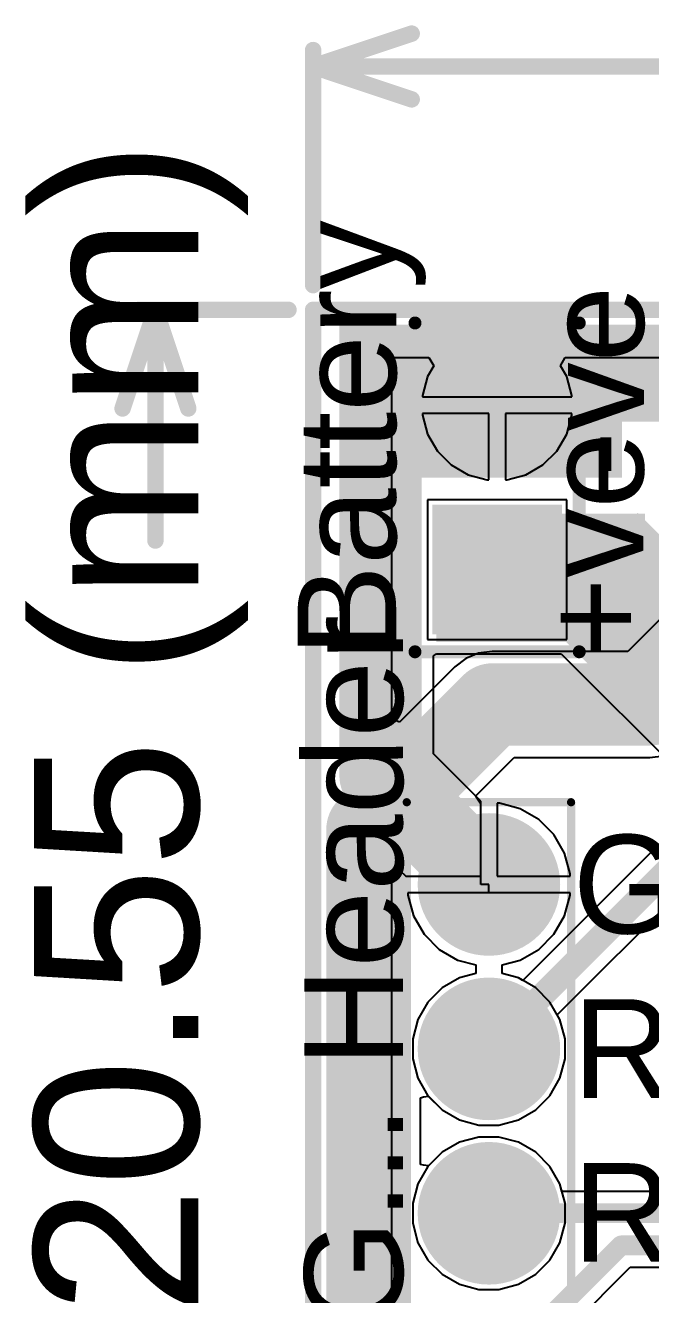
# Model space of a CAD drawing. Header units: millimetres. Extents: x -0.18 to 3.25, y -0.28 to 1.
# Drawn here: x -0.175 to 0.205, y 0.188 to 0.96 of the extents above; entities that cross this region are included whole.
import ezdxf

# ---------------------------------------------------------------- set-up
doc = ezdxf.new("R2010")
doc.units = ezdxf.units.MM
doc.header["$MEASUREMENT"] = 0
for name, color, linetype in [('BottomLayer', 5, 'Continuous'), ('BottomSolder', 6, 'Continuous'), ('Mechanical1', 6, 'Continuous'), ('Mechanical2', 216, 'Continuous'), ('MultiLayer', 9, 'Continuous'), ('PadHoleLayer', 156, 'Continuous'), ('TopLayer', 1, 'Continuous'), ('TopOverlay', 2, 'Continuous'), ('TopSolder', 216, 'Continuous')]:
    doc.layers.add(name, color=color, linetype=linetype)
doc.styles.add('Arial', font='arial.ttf', dxfattribs={"height": 0.2})

# ---------------------------------------------------------------- blocks, each defined once
blk = doc.blocks.new('HDR1X5_1')
at = {"layer": 'BottomLayer'}
blk.add_hatch(color=5, dxfattribs=at).paths.add_polyline_path([(-0.23937, 0.03937), (-0.16063, 0.03937), (-0.16063, -0.03937), (-0.23937, -0.03937)])
h = blk.add_hatch(color=5, dxfattribs=at)
edge = h.paths.add_edge_path()
edge.add_arc((-0.1, 0), 0.03937, 0, 360)
h = blk.add_hatch(color=5, dxfattribs=at)
edge = h.paths.add_edge_path()
edge.add_arc((0, 0), 0.03937, 0, 360)
h = blk.add_hatch(color=5, dxfattribs=at)
edge = h.paths.add_edge_path()
edge.add_arc((0.1, 0), 0.03937, 0, 360)
h = blk.add_hatch(color=5, dxfattribs=at)
edge = h.paths.add_edge_path()
edge.add_arc((0.2, 0), 0.03937, 0, 360)
at = {"layer": 'BottomSolder'}
blk.add_hatch(color=6, dxfattribs=at).paths.add_polyline_path([(-0.24337, 0.04337), (-0.15663, 0.04337), (-0.15663, -0.04337), (-0.24337, -0.04337)])
h = blk.add_hatch(color=6, dxfattribs=at)
edge = h.paths.add_edge_path()
edge.add_arc((-0.1, 0), 0.04337, 0, 360)
h = blk.add_hatch(color=6, dxfattribs=at)
edge = h.paths.add_edge_path()
edge.add_arc((0, 0), 0.04337, 0, 360)
h = blk.add_hatch(color=6, dxfattribs=at)
edge = h.paths.add_edge_path()
edge.add_arc((0.1, 0), 0.04337, 0, 360)
h = blk.add_hatch(color=6, dxfattribs=at)
edge = h.paths.add_edge_path()
edge.add_arc((0.2, 0), 0.04337, 0, 360)
at = {"layer": 'MultiLayer'}
blk.add_hatch(color=9, dxfattribs=at).paths.add_polyline_path([(-0.23937, 0.03937), (-0.16063, 0.03937), (-0.16063, -0.03937), (-0.23937, -0.03937)])
h = blk.add_hatch(color=9, dxfattribs=at)
edge = h.paths.add_edge_path()
edge.add_arc((-0.1, 0), 0.03937, 0, 360)
h = blk.add_hatch(color=9, dxfattribs=at)
edge = h.paths.add_edge_path()
edge.add_arc((0, 0), 0.03937, 0, 360)
h = blk.add_hatch(color=9, dxfattribs=at)
edge = h.paths.add_edge_path()
edge.add_arc((0.1, 0), 0.03937, 0, 360)
h = blk.add_hatch(color=9, dxfattribs=at)
edge = h.paths.add_edge_path()
edge.add_arc((0.2, 0), 0.03937, 0, 360)
at = {"layer": 'PadHoleLayer'}
h = blk.add_hatch(color=156, dxfattribs=at)
edge = h.paths.add_edge_path()
edge.add_arc((-0.2, 0), 0.02008, 0, 360)
h = blk.add_hatch(color=156, dxfattribs=at)
edge = h.paths.add_edge_path()
edge.add_arc((-0.1, 0), 0.02008, 0, 360)
h = blk.add_hatch(color=156, dxfattribs=at)
edge = h.paths.add_edge_path()
edge.add_arc((0, 0), 0.02008, 0, 360)
h = blk.add_hatch(color=156, dxfattribs=at)
edge = h.paths.add_edge_path()
edge.add_arc((0.1, 0), 0.02008, 0, 360)
h = blk.add_hatch(color=156, dxfattribs=at)
edge = h.paths.add_edge_path()
edge.add_arc((0.2, 0), 0.02008, 0, 360)
at = {"layer": 'TopLayer'}
blk.add_hatch(color=1, dxfattribs=at).paths.add_polyline_path([(-0.23937, 0.03937), (-0.16063, 0.03937), (-0.16063, -0.03937), (-0.23937, -0.03937)])
h = blk.add_hatch(color=1, dxfattribs=at)
edge = h.paths.add_edge_path()
edge.add_arc((-0.1, 0), 0.03937, 0, 360)
h = blk.add_hatch(color=1, dxfattribs=at)
edge = h.paths.add_edge_path()
edge.add_arc((0, 0), 0.03937, 0, 360)
h = blk.add_hatch(color=1, dxfattribs=at)
edge = h.paths.add_edge_path()
edge.add_arc((0.1, 0), 0.03937, 0, 360)
h = blk.add_hatch(color=1, dxfattribs=at)
edge = h.paths.add_edge_path()
edge.add_arc((0.2, 0), 0.03937, 0, 360)
at = {"layer": 'TopSolder'}
blk.add_hatch(color=216, dxfattribs=at).paths.add_polyline_path([(-0.24337, 0.04337), (-0.15663, 0.04337), (-0.15663, -0.04337), (-0.24337, -0.04337)])
h = blk.add_hatch(color=216, dxfattribs=at)
edge = h.paths.add_edge_path()
edge.add_arc((-0.1, 0), 0.04337, 0, 360)
h = blk.add_hatch(color=216, dxfattribs=at)
edge = h.paths.add_edge_path()
edge.add_arc((0, 0), 0.04337, 0, 360)
h = blk.add_hatch(color=216, dxfattribs=at)
edge = h.paths.add_edge_path()
edge.add_arc((0.1, 0), 0.04337, 0, 360)
h = blk.add_hatch(color=216, dxfattribs=at)
edge = h.paths.add_edge_path()
edge.add_arc((0.2, 0), 0.04337, 0, 360)
at = {"layer": 'TopOverlay', "const_width": 0.005}
for points in [[(-0.25, 0.05), (-0.25, -0.05)], [(-0.25, 0.05), (0.25, 0.05)], [(0.25, 0.05), (0.25, -0.05)], [(-0.25, -0.05), (0.25, -0.05)]]:
    blk.add_lwpolyline(points, dxfattribs=at)
at = {"layer": 'TopOverlay', "const_width": 0.0025}
for points in [[(-0.25125, 0.05, 1), (-0.24875, 0.05, 1)], [(-0.25125, 0.05, 1), (-0.24875, 0.05, 1)], [(0.24875, 0.05, 1), (0.25125, 0.05, 1)], [(0.24875, 0.05, 1), (0.25125, 0.05, 1)], [(-0.25125, -0.05, 1), (-0.24875, -0.05, 1)], [(-0.25125, -0.05, 1), (-0.24875, -0.05, 1)], [(0.24875, -0.05, 1), (0.25125, -0.05, 1)], [(0.24875, -0.05, 1), (0.25125, -0.05, 1)]]:
    blk.add_lwpolyline(points, format="xyb", close=True, dxfattribs=at)
blk = doc.blocks.new('HDR1X2_14')
at = {"layer": 'BottomLayer'}
blk.add_hatch(color=5, dxfattribs=at).paths.add_polyline_path([(-0.03543, 0.03543), (0.03543, 0.03543), (0.03543, -0.03543), (-0.03543, -0.03543)])
h = blk.add_hatch(color=5, dxfattribs=at)
edge = h.paths.add_edge_path()
edge.add_arc((0.1, 0), 0.03543, 0, 360)
at = {"layer": 'BottomSolder'}
blk.add_hatch(color=6, dxfattribs=at).paths.add_polyline_path([(-0.03943, 0.03943), (0.03943, 0.03943), (0.03943, -0.03943), (-0.03943, -0.03943)])
h = blk.add_hatch(color=6, dxfattribs=at)
edge = h.paths.add_edge_path()
edge.add_arc((0.1, 0), 0.03943, 0, 360)
at = {"layer": 'MultiLayer'}
blk.add_hatch(color=9, dxfattribs=at).paths.add_polyline_path([(-0.03543, 0.03543), (0.03543, 0.03543), (0.03543, -0.03543), (-0.03543, -0.03543)])
h = blk.add_hatch(color=9, dxfattribs=at)
edge = h.paths.add_edge_path()
edge.add_arc((0.1, 0), 0.03543, 0, 360)
at = {"layer": 'PadHoleLayer'}
h = blk.add_hatch(color=156, dxfattribs=at)
edge = h.paths.add_edge_path()
edge.add_arc((0, 0), 0.01772, 0, 360)
h = blk.add_hatch(color=156, dxfattribs=at)
edge = h.paths.add_edge_path()
edge.add_arc((0.1, 0), 0.01772, 0, 360)
at = {"layer": 'TopLayer'}
blk.add_hatch(color=1, dxfattribs=at).paths.add_polyline_path([(-0.03543, 0.03543), (0.03543, 0.03543), (0.03543, -0.03543), (-0.03543, -0.03543)])
h = blk.add_hatch(color=1, dxfattribs=at)
edge = h.paths.add_edge_path()
edge.add_arc((0.1, 0), 0.03543, 0, 360)
at = {"layer": 'TopSolder'}
blk.add_hatch(color=216, dxfattribs=at).paths.add_polyline_path([(-0.03943, 0.03943), (0.03943, 0.03943), (0.03943, -0.03943), (-0.03943, -0.03943)])
h = blk.add_hatch(color=216, dxfattribs=at)
edge = h.paths.add_edge_path()
edge.add_arc((0.1, 0), 0.03943, 0, 360)
at = {"layer": 'TopOverlay', "const_width": 0.00787}
for points in [[(-0.05, 0.05), (0.15, 0.05)], [(-0.05, 0.05), (-0.05, -0.05)], [(0.15, 0.05), (0.15, -0.05)], [(-0.05, -0.05), (0.15, -0.05)]]:
    blk.add_lwpolyline(points, dxfattribs=at)
at = {"layer": 'TopOverlay', "const_width": 0.00394}
for points in [[(-0.05197, 0.05, 1), (-0.04803, 0.05, 1)], [(-0.05197, 0.05, 1), (-0.04803, 0.05, 1)], [(0.14803, 0.05, 1), (0.15197, 0.05, 1)], [(0.14803, 0.05, 1), (0.15197, 0.05, 1)], [(-0.05197, -0.05, 1), (-0.04803, -0.05, 1)], [(-0.05197, -0.05, 1), (-0.04803, -0.05, 1)], [(0.14803, -0.05, 1), (0.15197, -0.05, 1)], [(0.14803, -0.05, 1), (0.15197, -0.05, 1)]]:
    blk.add_lwpolyline(points, format="xyb", close=True, dxfattribs=at)

msp = doc.modelspace()

# ---------------------------------------------------------------- hatches: boundary and pattern name
at = {"layer": 'TopLayer'}
for points in [[(0.016, 0.719), (1.031, 0.719), (1.031, 0.778), (0.016, 0.778)], [(0.188, 0.685), (0.188, 0.735), (0.016, 0.735), (0.016, 0.685)], [(0.202, 0.663), (0.075, 0.663), (0.075, 0.585), (0.202, 0.585)], [(0.38531, 0.47569), (0.1975, 0.6635), (0.1365, 0.6025), (0.32431, 0.41469)]]:
    msp.add_hatch(color=1, dxfattribs=at).paths.add_polyline_path(points)

# ---------------------------------------------------------------- linework, layer by layer
at = {"layer": 'BottomLayer'}
for p, q in [((0.048, 0.53818), (0.048, 0.758)), ((0.048, 0.758), (0.07051, 0.758)), ((0.07051, 0.758), (0.07339, 0.753)), ((0.15061, 0.753), (0.15349, 0.758)), ((0.15349, 0.758), (2.12395, 0.758)), ((0.07339, 0.753), (0.06966, 0.74654)), ((0.15434, 0.74654), (0.15061, 0.753)), ((0.06966, 0.74654), (0.06657, 0.73498)), ((0.15743, 0.73498), (0.15434, 0.74654)), ((0.06657, 0.73498), (0.06657, 0.734)), ((0.06657, 0.734), (0.112, 0.734)), ((0.112, 0.734), (0.15743, 0.734)), ((0.15743, 0.734), (0.15743, 0.73498)), ((0.107, 0.724), (0.06657, 0.724)), ((0.06657, 0.724), (0.06657, 0.72302)), ((0.06657, 0.72302), (0.06966, 0.71146)), ((0.107, 0.68357), (0.107, 0.724)), ((0.15743, 0.724), (0.117, 0.724)), ((0.117, 0.724), (0.117, 0.68357)), ((0.15434, 0.71146), (0.15743, 0.72302)), ((0.15743, 0.72302), (0.15743, 0.724)), ((0.06966, 0.71146), (0.07564, 0.7011)), ((0.14836, 0.7011), (0.15434, 0.71146)), ((0.07564, 0.7011), (0.0841, 0.69264)), ((0.1399, 0.69264), (0.14836, 0.7011)), ((0.0841, 0.69264), (0.09446, 0.68666)), ((0.12954, 0.68666), (0.1399, 0.69264)), ((0.09446, 0.68666), (0.10602, 0.68357)), ((0.10602, 0.68357), (0.107, 0.68357)), ((0.117, 0.68357), (0.11798, 0.68357)), ((0.11798, 0.68357), (0.12954, 0.68666)), ((0.15443, 0.67143), (0.06957, 0.67143)), ((0.06957, 0.67143), (0.06957, 0.58657)), ((0.15443, 0.58657), (0.15443, 0.67143)), ((0.21818, 0.60582), (0.19163, 0.57928)), ((0.06957, 0.58657), (0.15443, 0.58657)), ((0.109, 0.57928), (0.10065, 0.57818)), ((0.19163, 0.57928), (0.109, 0.57928)), ((0.09286, 0.57495), (0.08618, 0.56982)), ((0.10065, 0.57818), (0.09286, 0.57495)), ((0.32605, 0.57745), (0.12769, 0.3791)), ((0.08618, 0.56982), (0.05262, 0.53626)), ((0.05262, 0.53626), (0.048, 0.53818)), ((0.09882, 0.49117), (0.12237, 0.51472)), ((0.12237, 0.51472), (0.205, 0.51472)), ((0.205, 0.51472), (0.21335, 0.51582)), ((0.10159, 0.48687), (0.09882, 0.49117)), ((0.102, 0.48687), (0.10159, 0.48687)), ((0.102, 0.4375), (0.102, 0.48687)), ((0.1135, 0.48687), (0.112, 0.48687)), ((0.112, 0.48687), (0.112, 0.4425)), ((0.12606, 0.48351), (0.1135, 0.48687)), ((0.1486, 0.35819), (0.27924, 0.48884)), ((0.13731, 0.47701), (0.12606, 0.48351)), ((0.14651, 0.46781), (0.13731, 0.47701)), ((0.15301, 0.45656), (0.14651, 0.46781)), ((0.15637, 0.444), (0.15301, 0.45656)), ((0.112, 0.4425), (0.15637, 0.4425)), ((0.15637, 0.4425), (0.15637, 0.444)), ((0.107, 0.4375), (0.102, 0.4375)), ((0.107, 0.4325), (0.107, 0.4375)), ((0.15637, 0.4325), (0.107, 0.4325)), ((0.15637, 0.431), (0.15637, 0.4325)), ((0.15301, 0.41844), (0.15637, 0.431)), ((0.14651, 0.40719), (0.15301, 0.41844)), ((0.13731, 0.39799), (0.14651, 0.40719)), ((0.12606, 0.39149), (0.13731, 0.39799)), ((0.11501, 0.38854), (0.12606, 0.39149)), ((0.11501, 0.38336), (0.11501, 0.38854)), ((0.1249, 0.38071), (0.11501, 0.38336)), ((0.12769, 0.3791), (0.1249, 0.38071)), ((0.15021, 0.3554), (0.1486, 0.35819)), ((0.15337, 0.3436), (0.15021, 0.3554)), ((0.15337, 0.3314), (0.15337, 0.3436)), ((0.15021, 0.3196), (0.15337, 0.3314)), ((0.14411, 0.30903), (0.15021, 0.3196)), ((0.13547, 0.30039), (0.14411, 0.30903)), ((0.06528, 0.30779), (0.06725, 0.30832)), ((0.06528, 0.26721), (0.06528, 0.30779)), ((0.06725, 0.30832), (0.07028, 0.30865)), ((0.07028, 0.30865), (0.07853, 0.30039)), ((0.07853, 0.30039), (0.0891, 0.29429)), ((0.0891, 0.29429), (0.1009, 0.29113)), ((0.1131, 0.29113), (0.1249, 0.29429)), ((0.1249, 0.29429), (0.13547, 0.30039)), ((0.1009, 0.29113), (0.1131, 0.29113)), ((0.0891, 0.28071), (0.07853, 0.27461)), ((0.1009, 0.28387), (0.0891, 0.28071)), ((0.1131, 0.28387), (0.1009, 0.28387)), ((0.1249, 0.28071), (0.1131, 0.28387)), ((0.13547, 0.27461), (0.1249, 0.28071)), ((0.07853, 0.27461), (0.07028, 0.26635)), ((0.14411, 0.26597), (0.13547, 0.27461)), ((0.06725, 0.26668), (0.06528, 0.26721)), ((0.07028, 0.26635), (0.06725, 0.26668)), ((0.15021, 0.2554), (0.14411, 0.26597)), ((0.15145, 0.25075), (0.15021, 0.2554)), ((0.52001, 0.25075), (0.15145, 0.25075)), ((0.14781, 0.15956), (0.19299, 0.20475)), ((0.19299, 0.20475), (0.32049, 0.20475))]:
    msp.add_line(p, q, dxfattribs=at)
for points, const_width in [([(0.205, 0.547), (0.241, 0.583)], 0.05), ([(0.033, 0.471), (0.109, 0.547)], 0.05), ([(0.109, 0.547), (0.205, 0.547)], 0.05), ([(0.107, 0.3375), (0.3365, 0.567)], 0.015), ([(0.033, 0.06), (0.033, 0.471)], 0.05), ([(0.107, 0.4375), (0.10936, 0.43986)], 0.025), ([(0.107, 0.2375), (0.5255, 0.2375)], 0.012), ([(0.107, 0.1375), (0.1875, 0.218)], 0.012), ([(0.1875, 0.218), (0.533, 0.218)], 0.012)]:
    msp.add_lwpolyline(points, dxfattribs=dict(at, const_width=const_width))
for points, const_width in [([(0.0965, 0.547, 1), (0.1215, 0.547, 1)], 0.025), ([(0.0965, 0.547, 1), (0.1215, 0.547, 1)], 0.025), ([(0.1925, 0.547, 1), (0.2175, 0.547, 1)], 0.025), ([(0.1925, 0.547, 1), (0.2175, 0.547, 1)], 0.025), ([(0.0205, 0.471, 1), (0.0455, 0.471, 1)], 0.025), ([(0.0205, 0.471, 1), (0.0455, 0.471, 1)], 0.025), ([(0.10075, 0.4375, 1), (0.11325, 0.4375, 1)], 0.0125), ([(0.10311, 0.43986, 1), (0.11561, 0.43986, 1)], 0.0125), ([(0.10325, 0.3375, 1), (0.11075, 0.3375, 1)], 0.0075), ([(0.104, 0.2375, 1), (0.11, 0.2375, 1)], 0.006), ([(0.1845, 0.218, 1), (0.1905, 0.218, 1)], 0.006), ([(0.1845, 0.218, 1), (0.1905, 0.218, 1)], 0.006)]:
    msp.add_lwpolyline(points, format="xyb", close=True, dxfattribs=dict(at, const_width=const_width))
at = {"layer": 'Mechanical1', "const_width": 0.01}
for points in [[(0, 0.935), (0.06, 0.955)], [(0, 0.802), (0, 0.945)], [(0, 0.935), (0.86954, 0.935)], [(0, 0.935), (0.06, 0.915)], [(-0.116, 0.727), (-0.096, 0.787)], [(-0.106, 0.787), (-0.015, 0.787)], [(-0.096, 0.787), (-0.076, 0.727)], [(-0.096, 0.64667), (-0.096, 0.787)]]:
    msp.add_lwpolyline(points, dxfattribs=at)
at = {"layer": 'Mechanical1', "const_width": 0.005}
for points in [[(0.0575, 0.955, 1), (0.0625, 0.955, 1)], [(-0.0025, 0.945, 1), (0.0025, 0.945, 1)], [(-0.0025, 0.935, 1), (0.0025, 0.935, 1)], [(-0.0025, 0.935, 1), (0.0025, 0.935, 1)], [(-0.0025, 0.935, 1), (0.0025, 0.935, 1)], [(0.0575, 0.915, 1), (0.0625, 0.915, 1)], [(-0.0025, 0.802, 1), (0.0025, 0.802, 1)], [(-0.1085, 0.787, 1), (-0.1035, 0.787, 1)], [(-0.0985, 0.787, 1), (-0.0935, 0.787, 1)], [(-0.0985, 0.787, 1), (-0.0935, 0.787, 1)], [(-0.0985, 0.787, 1), (-0.0935, 0.787, 1)], [(-0.0175, 0.787, 1), (-0.0125, 0.787, 1)], [(-0.1185, 0.727, 1), (-0.1135, 0.727, 1)], [(-0.0785, 0.727, 1), (-0.0735, 0.727, 1)], [(-0.0985, 0.64667, 1), (-0.0935, 0.64667, 1)]]:
    msp.add_lwpolyline(points, format="xyb", close=True, dxfattribs=at)
at = {"layer": 'Mechanical2', "const_width": 0.01}
for points in [[(0, -0.022), (0, 0.787)], [(0, 0.787), (2.238, 0.787)]]:
    msp.add_lwpolyline(points, dxfattribs=at)
at = {"layer": 'Mechanical2', "const_width": 0.005}
msp.add_lwpolyline([(-0.0025, 0.787, 1), (0.0025, 0.787, 1)], format="xyb", close=True, dxfattribs=at)
msp.add_lwpolyline([(-0.0025, 0.787, 1), (0.0025, 0.787, 1)], format="xyb", close=True, dxfattribs=at)
at = {"layer": 'TopLayer'}
for p, q in [((0.07328, 0.57645), (0.075, 0.57786)), ((0.07328, 0.51687), (0.07328, 0.57645)), ((0.075, 0.57786), (0.15104, 0.57786)), ((0.15104, 0.57786), (0.28186, 0.44704)), ((0.102, 0.48815), (0.07328, 0.51687)), ((0.102, 0.4425), (0.102, 0.48815)), ((0.1135, 0.48687), (0.112, 0.48687)), ((0.112, 0.48687), (0.112, 0.4425)), ((0.12606, 0.48351), (0.1135, 0.48687)), ((0.13731, 0.47701), (0.12606, 0.48351)), ((0.14651, 0.46781), (0.13731, 0.47701)), ((0.15301, 0.45656), (0.14651, 0.46781)), ((0.15637, 0.444), (0.15301, 0.45656)), ((0.048, 0.44432), (0.05262, 0.44624)), ((0.048, 0.007), (0.048, 0.44432)), ((0.05262, 0.44624), (0.05635, 0.4425)), ((0.05635, 0.4425), (0.102, 0.4425)), ((0.112, 0.4425), (0.15637, 0.4425)), ((0.15637, 0.4425), (0.15637, 0.444)), ((0.107, 0.4325), (0.05763, 0.4325)), ((0.05763, 0.4325), (0.05763, 0.431)), ((0.15637, 0.4325), (0.107, 0.4325)), ((0.15637, 0.431), (0.15637, 0.4325)), ((0.05763, 0.431), (0.06099, 0.41844)), ((0.15301, 0.41844), (0.15637, 0.431)), ((0.06099, 0.41844), (0.06749, 0.40719)), ((0.14651, 0.40719), (0.15301, 0.41844)), ((0.06749, 0.40719), (0.07669, 0.39799)), ((0.13731, 0.39799), (0.14651, 0.40719)), ((0.07669, 0.39799), (0.08794, 0.39149)), ((0.12606, 0.39149), (0.13731, 0.39799)), ((0.08794, 0.39149), (0.09899, 0.38854)), ((0.09899, 0.38854), (0.09899, 0.38336)), ((0.11501, 0.38854), (0.12606, 0.39149)), ((0.11501, 0.38336), (0.11501, 0.38854)), ((0.0891, 0.38071), (0.07853, 0.37461)), ((0.09899, 0.38336), (0.0891, 0.38071)), ((0.1249, 0.38071), (0.11501, 0.38336)), ((0.13547, 0.37461), (0.1249, 0.38071)), ((0.07853, 0.37461), (0.06989, 0.36597)), ((0.14411, 0.36597), (0.13547, 0.37461)), ((0.06989, 0.36597), (0.06379, 0.3554)), ((0.15021, 0.3554), (0.14411, 0.36597)), ((0.06379, 0.3554), (0.06063, 0.3436)), ((0.15337, 0.3436), (0.15021, 0.3554)), ((0.06063, 0.3436), (0.06063, 0.3314)), ((0.15337, 0.3314), (0.15337, 0.3436)), ((0.06063, 0.3314), (0.06379, 0.3196)), ((0.15021, 0.3196), (0.15337, 0.3314)), ((0.06379, 0.3196), (0.06989, 0.30903)), ((0.14411, 0.30903), (0.15021, 0.3196)), ((0.06989, 0.30903), (0.07853, 0.30039)), ((0.13547, 0.30039), (0.14411, 0.30903)), ((0.07853, 0.30039), (0.0891, 0.29429)), ((0.0891, 0.29429), (0.1009, 0.29113)), ((0.1131, 0.29113), (0.1249, 0.29429)), ((0.1249, 0.29429), (0.13547, 0.30039)), ((0.1009, 0.29113), (0.1131, 0.29113)), ((0.0891, 0.28071), (0.07853, 0.27461)), ((0.1009, 0.28387), (0.0891, 0.28071)), ((0.1131, 0.28387), (0.1009, 0.28387)), ((0.1249, 0.28071), (0.1131, 0.28387)), ((0.13547, 0.27461), (0.1249, 0.28071)), ((0.07853, 0.27461), (0.06989, 0.26597)), ((0.14411, 0.26597), (0.13547, 0.27461)), ((0.06989, 0.26597), (0.06379, 0.2554)), ((0.15021, 0.2554), (0.14411, 0.26597)), ((0.06379, 0.2554), (0.06063, 0.2436)), ((0.15337, 0.2436), (0.15021, 0.2554)), ((0.06063, 0.2436), (0.06063, 0.2314)), ((0.15337, 0.2314), (0.15337, 0.2436)), ((0.06063, 0.2314), (0.06379, 0.2196)), ((0.15021, 0.2196), (0.15337, 0.2314)), ((0.06379, 0.2196), (0.06989, 0.20903)), ((0.14411, 0.20903), (0.15021, 0.2196)), ((0.06989, 0.20903), (0.07853, 0.20039)), ((0.13547, 0.20039), (0.14411, 0.20903)), ((0.07853, 0.20039), (0.0891, 0.19429)), ((0.0891, 0.19429), (0.1009, 0.19113)), ((0.1131, 0.19113), (0.1249, 0.19429)), ((0.1249, 0.19429), (0.13547, 0.20039)), ((0.1009, 0.19113), (0.1131, 0.19113))]:
    msp.add_line(p, q, dxfattribs=at)
for points, const_width in [([(0.18932, 0.74532), (0.23225, 0.74532)], 0.025), ([(0.11043, 0.72743), (0.112, 0.729)], 0.025), ([(0.112, 0.729), (0.173, 0.729)], 0.025), ([(0.041, 0.5035), (0.041, 0.69574)], 0.05), ([(0.112, 0.629), (0.12243, 0.61857)], 0.05), ([(0.12243, 0.61857), (0.17443, 0.61857)], 0.05), ([(0.041, 0.5035), (0.107, 0.4375)], 0.05)]:
    msp.add_lwpolyline(points, dxfattribs=dict(at, const_width=const_width))
for points, const_width in [([(0.18307, 0.74532, 1), (0.19557, 0.74532, 1)], 0.0125), ([(0.10575, 0.729, 1), (0.11825, 0.729, 1)], 0.0125), ([(0.10575, 0.729, 1), (0.11825, 0.729, 1)], 0.0125), ([(0.16675, 0.729, 1), (0.17925, 0.729, 1)], 0.0125), ([(0.10418, 0.72743, 1), (0.11668, 0.72743, 1)], 0.0125), ([(0.0285, 0.69574, 1), (0.0535, 0.69574, 1)], 0.025), ([(0.0995, 0.629, 1), (0.1245, 0.629, 1)], 0.025), ([(0.10993, 0.61857, 1), (0.13493, 0.61857, 1)], 0.025), ([(0.10993, 0.61857, 1), (0.13493, 0.61857, 1)], 0.025), ([(0.16193, 0.61857, 1), (0.18693, 0.61857, 1)], 0.025), ([(0.0285, 0.5035, 1), (0.0535, 0.5035, 1)], 0.025), ([(0.0285, 0.5035, 1), (0.0535, 0.5035, 1)], 0.025), ([(0.0945, 0.4375, 1), (0.1195, 0.4375, 1)], 0.025)]:
    msp.add_lwpolyline(points, format="xyb", close=True, dxfattribs=dict(at, const_width=const_width))

# ---------------------------------------------------------------- block references
at = {"rotation": 90}
for name, p in [('HDR1X2_14', (0.112, 0.629)), ('HDR1X5_1', (0.107, 0.2375))]:
    msp.add_blockref(name, p, dxfattribs=at)

# ---------------------------------------------------------------- texts
at = {"layer": 'Mechanical1', "style": 'Arial'}
msp.add_text('20.55 (mm)', height=0.1, rotation=90, dxfattribs=at).set_placement((-0.06984, 0.176))
at = {"layer": 'TopOverlay', "style": 'Arial'}
for s, rotation, p in [('Battery', 90, (0.05054, 0.57591)), ('-ve', 90, (0.2013, 0.68524)), ('+ve', 90, (0.20106, 0.57524)), ('PROG... Header', 90, (0.05464, -0.0135)), ('GND', 360, (0.15805, 0.4077)), ('RST', 360, (0.15805, 0.3077)), ('RXD', 360, (0.15805, 0.208))]:
    msp.add_text(s, height=0.06, rotation=rotation, dxfattribs=at).set_placement(p)

doc.saveas('drawing.dxf')
